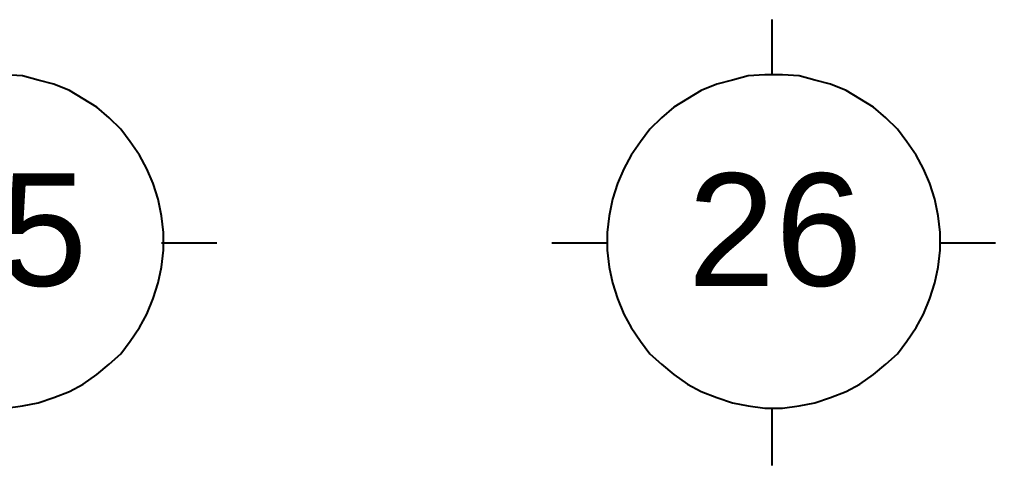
# Model space of a CAD drawing. Header units: millimetres. Extents: x 5 to 415, y 48 to 251.
# Drawn here: x 342.11 to 358.6, y 243.89 to 251.43 of the extents above; entities that cross this region are included whole.
import ezdxf

# ---------------------------------------------------------------- set-up
doc = ezdxf.new("R2010")
doc.units = ezdxf.units.MM
doc.layers.add('P', color=7, linetype='Continuous')
doc.layers.add('T', color=7, linetype='Continuous')

msp = doc.modelspace()

# ---------------------------------------------------------------- linework, layer by layer
at = {"layer": 'P'}
for points in [[(354.824, 250.49), (354.824, 251.425)], [(342.159, 250.472), (341.877, 250.49)], [(342.424, 250.402), (342.159, 250.472)], [(342.688, 250.331), (342.424, 250.402)], [(354.154, 250.402), (353.889, 250.331)], [(354.418, 250.472), (354.154, 250.402)], [(354.7, 250.49), (354.418, 250.472)], [(354.859, 250.49), (354.7, 250.49)], [(355, 250.49), (354.859, 250.49)], [(355.283, 250.472), (355, 250.49)], [(355.547, 250.402), (355.283, 250.472)], [(355.812, 250.331), (355.547, 250.402)], [(342.953, 250.225), (342.688, 250.331)], [(343.182, 250.084), (342.953, 250.225)], [(353.624, 250.225), (353.395, 250.084)], [(353.889, 250.331), (353.624, 250.225)], [(356.076, 250.225), (355.812, 250.331)], [(356.306, 250.084), (356.076, 250.225)], [(343.412, 249.943), (343.182, 250.084)], [(353.395, 250.084), (353.166, 249.943)], [(356.535, 249.943), (356.306, 250.084)], [(343.623, 249.767), (343.412, 249.943)], [(353.166, 249.943), (352.954, 249.767)], [(356.747, 249.767), (356.535, 249.943)], [(343.817, 249.573), (343.623, 249.767)], [(352.954, 249.767), (352.76, 249.573)], [(356.941, 249.573), (356.747, 249.767)], [(343.976, 249.361), (343.817, 249.573)], [(352.76, 249.573), (352.601, 249.361)], [(357.099, 249.361), (356.941, 249.573)], [(344.135, 249.132), (343.976, 249.361)], [(352.601, 249.361), (352.443, 249.132)], [(357.258, 249.132), (357.099, 249.361)], [(344.258, 248.902), (344.135, 249.132)], [(352.443, 249.132), (352.319, 248.902)], [(357.382, 248.902), (357.258, 249.132)], [(344.364, 248.655), (344.258, 248.902)], [(352.319, 248.902), (352.213, 248.655)], [(357.487, 248.655), (357.382, 248.902)], [(344.452, 248.391), (344.364, 248.655)], [(352.213, 248.655), (352.125, 248.391)], [(357.576, 248.391), (357.487, 248.655)], [(344.505, 248.109), (344.452, 248.391)], [(352.125, 248.391), (352.072, 248.109)], [(357.628, 248.109), (357.576, 248.391)], [(344.54, 247.826), (344.505, 248.109)], [(352.072, 248.109), (352.037, 247.826)], [(357.664, 247.826), (357.628, 248.109)], [(344.54, 247.685), (344.54, 247.826)], [(352.037, 247.826), (352.037, 247.685)], [(357.664, 247.685), (357.664, 247.826)], [(345.44, 247.65), (344.505, 247.65)], [(344.54, 247.527), (344.54, 247.685)], [(352.037, 247.65), (351.102, 247.65)], [(352.037, 247.685), (352.037, 247.527)], [(357.664, 247.527), (357.664, 247.685)], [(358.599, 247.65), (357.664, 247.65)], [(344.505, 247.244), (344.54, 247.527)], [(352.037, 247.527), (352.072, 247.244)], [(357.628, 247.244), (357.664, 247.527)], [(344.452, 246.98), (344.505, 247.244)], [(352.072, 247.244), (352.125, 246.98)], [(357.576, 246.98), (357.628, 247.244)], [(344.364, 246.715), (344.452, 246.98)], [(352.125, 246.98), (352.213, 246.715)], [(357.487, 246.715), (357.576, 246.98)], [(344.258, 246.451), (344.364, 246.715)], [(352.213, 246.715), (352.319, 246.451)], [(357.382, 246.451), (357.487, 246.715)], [(344.135, 246.221), (344.258, 246.451)], [(352.319, 246.451), (352.443, 246.221)], [(357.258, 246.221), (357.382, 246.451)], [(343.976, 245.992), (344.135, 246.221)], [(352.443, 246.221), (352.601, 245.992)], [(357.099, 245.992), (357.258, 246.221)], [(343.817, 245.78), (343.976, 245.992)], [(352.601, 245.992), (352.76, 245.78)], [(356.941, 245.78), (357.099, 245.992)], [(343.623, 245.604), (343.817, 245.78)], [(352.76, 245.78), (352.954, 245.604)], [(356.747, 245.604), (356.941, 245.78)], [(343.412, 245.428), (343.623, 245.604)], [(352.954, 245.604), (353.166, 245.428)], [(356.535, 245.428), (356.747, 245.604)], [(343.182, 245.269), (343.412, 245.428)], [(353.166, 245.428), (353.395, 245.269)], [(356.306, 245.269), (356.535, 245.428)], [(342.953, 245.145), (343.182, 245.269)], [(353.395, 245.269), (353.624, 245.145)], [(356.076, 245.145), (356.306, 245.269)], [(342.688, 245.039), (342.953, 245.145)], [(353.624, 245.145), (353.889, 245.039)], [(355.812, 245.039), (356.076, 245.145)], [(342.159, 244.898), (342.424, 244.951)], [(342.424, 244.951), (342.688, 245.039)], [(353.889, 245.039), (354.154, 244.951)], [(354.154, 244.951), (354.418, 244.898)], [(355.283, 244.898), (355.547, 244.951)], [(355.547, 244.951), (355.812, 245.039)], [(341.877, 244.863), (342.159, 244.898)], [(354.418, 244.898), (354.7, 244.863)], [(354.7, 244.863), (354.859, 244.863)], [(354.824, 243.893), (354.824, 244.863)], [(354.859, 244.863), (355, 244.863)], [(355, 244.863), (355.283, 244.898)]]:
    msp.add_lwpolyline(points, dxfattribs=at)

# ---------------------------------------------------------------- texts
at = {"layer": 'T', "char_height": 1.9, "attachment_point": 7}
for s, insert in [('{\\fArial|b0|i0|c0|p18;25}', (340.3, 246.9)), ('{\\fArial|b0|i0|c0|p18;26}', (353.4, 246.9))]:
    msp.add_mtext(s, dxfattribs=dict(at, insert=insert))

doc.saveas('drawing.dxf')
